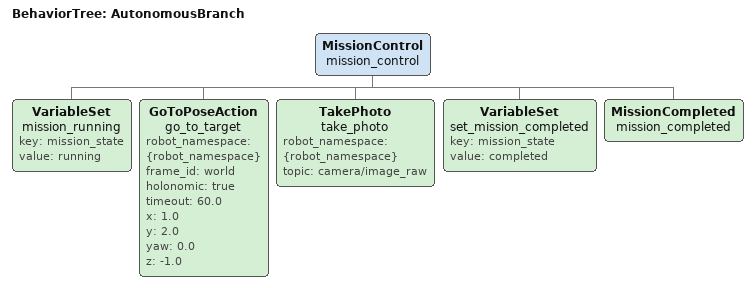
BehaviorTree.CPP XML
<root>
  <BehaviorTree ID="AutonomousBranch">
    <MissionControl name="mission_control">
      <VariableSet name="mission_running" key="mission_state" value="running"/>
      <GoToPoseAction name="go_to_target" robot_namespace="{robot_namespace}" frame_id="world" holonomic="true" timeout="60.0" x="1.0" y="2.0" yaw="0.0" z="-1.0"/>
      <TakePhoto name="take_photo" robot_namespace="{robot_namespace}" topic="camera/image_raw"/>
      <VariableSet name="set_mission_completed" key="mission_state" value="completed"/>
      <MissionCompleted name="mission_completed"/>
    </MissionControl>
  </BehaviorTree>
</root>
